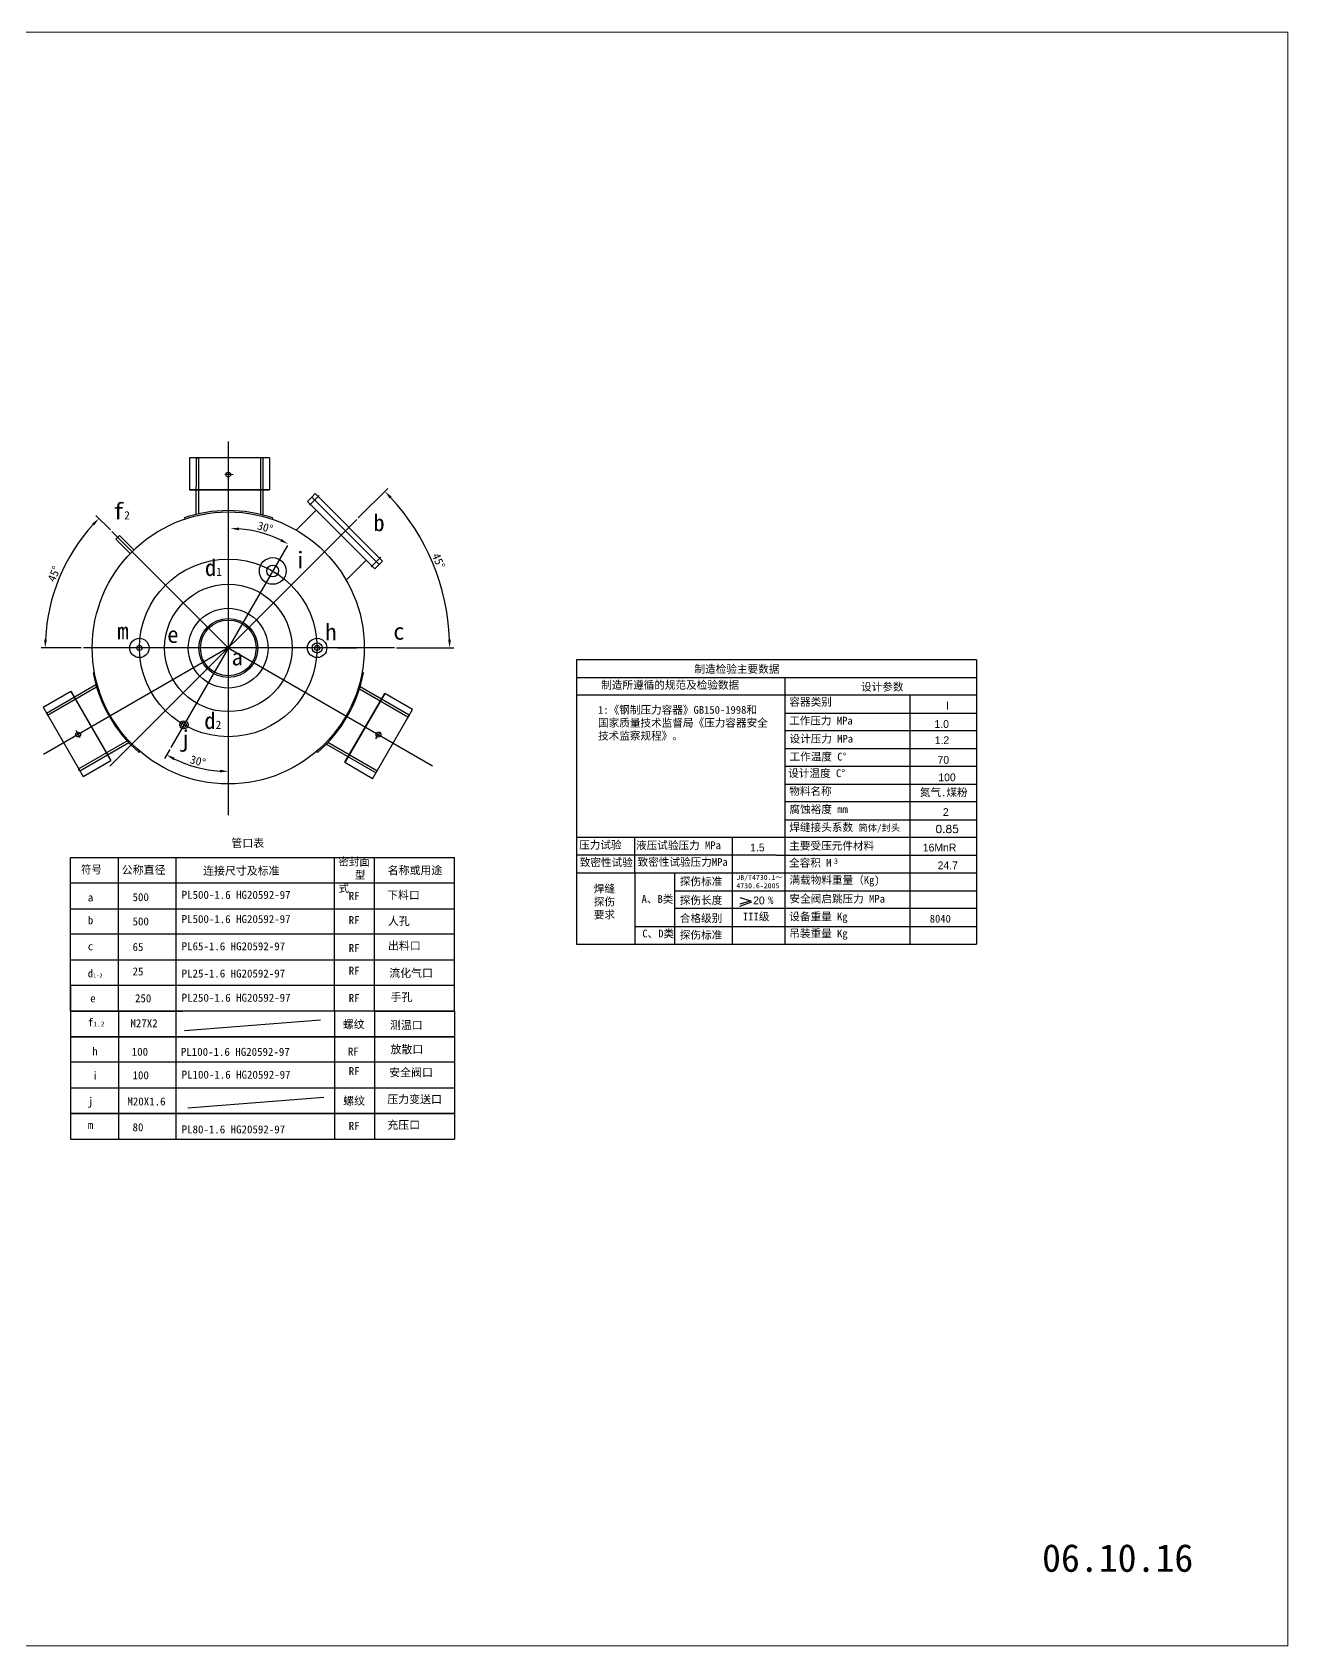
# Model space of a CAD drawing. Header units: millimetres. Extents: x 194836 to 216549, y -16120 to -1600.
# Drawn here: x 205254 to 216549, y -16120 to -1600 of the extents above; entities that cross this region are included whole.
import ezdxf

# ---------------------------------------------------------------- set-up
doc = ezdxf.new("R2010")
doc.units = ezdxf.units.MM
doc.layers.add('Layer2', color=7, linetype='Continuous', lineweight=30)
doc.layers.add('图层4', color=2, linetype='Continuous', lineweight=9)
doc.styles.get("Standard").update_dxf_attribs({"font": 'SimSun.ttf'})
doc.dimstyles.new('Copy of ISO-25', dxfattribs={"dimscale": 30, "dimtxt": 2.5, "dimasz": 2.5, "dimexe": 1.25, "dimexo": 0.625, "dimtad": 1, "dimtxsty": 'Standard', "dimcen": 2.5, "dimadec": 0, "dimazin": 0, "dimtfac": 1, "dimtmove": 0, "dimatfit": 3, "dimfxl": 0, "dimarcsym": 0})

# ---------------------------------------------------------------- blocks, each defined once
blk = doc.blocks.new('*D3')
at = {"layer": 'Defpoints', "color": 0}
for p in [(207038, -5246), (207218, -6082), (207569, -6184), (206618, -7832), (207038, -8611)]:
    blk.add_point(p, dxfattribs=at)
at = {"layer": 'Layer2', "color": 0, "lineweight": -2}
blk.add_arc((207038, -7105), 1038, 64.1392, 85.8608, dxfattribs=at)
at = {"layer": 'Layer2', "color": 0}
for points in [[(207112, -6082), (207113, -6057), (207038, -6066)], [(207496, -6159), (207485, -6181), (207557, -6206)]]:
    blk.add_solid(points, dxfattribs=at)
at = {"layer": 'Layer2', "color": 0, "insert": (207349, -6055), "char_height": 75, "attachment_point": 5, "rotation": 343.4903}
blk.add_mtext('30°', dxfattribs=at)
blk = doc.blocks.new('*D10')
at = {"layer": 'Defpoints', "color": 0}
for p in [(208174, -5984), (208941, -6625), (205714, -7140), (208513, -7140), (205953, -8205)]:
    blk.add_point(p, dxfattribs=at)
at = {"layer": 'Layer2', "color": 0, "lineweight": -2}
for p, q in [((208187, -5971), (208452, -5706)), ((208532, -7140), (209046, -7140))]:
    blk.add_line(p, q, dxfattribs=at)
blk.add_arc((207018, -7140), 1991, 2.1581, 42.8419, dxfattribs=at)
at = {"layer": 'Layer2', "color": 0}
for points in [[(208469, -5795), (208487, -5778), (208426, -5732)], [(209020, -7065), (208995, -7066), (209009, -7140)]]:
    blk.add_solid(points, dxfattribs=at)
at = {"layer": 'Layer2', "color": 0, "insert": (208909, -6357), "char_height": 75, "attachment_point": 5, "rotation": 292.5}
blk.add_mtext('45°', dxfattribs=at)
blk = doc.blocks.new('*D9')
at = {"layer": 'Defpoints', "color": 0}
for p in [(205969, -6092), (205426, -6714), (205714, -7140), (207017, -7140), (208513, -7140)]:
    blk.add_point(p, dxfattribs=at)
at = {"layer": 'Layer2', "color": 0, "lineweight": -2}
for p, q in [((205956, -6079), (205826, -5949)), ((205695, -7140), (205333, -7140))]:
    blk.add_line(p, q, dxfattribs=at)
blk.add_arc((207018, -7140), 1647, 137.6088, 177.3912, dxfattribs=at)
at = {"layer": 'Layer2', "color": 0}
for points in [[(205792, -6021), (205810, -6039), (205853, -5976)], [(205385, -7066), (205360, -7065), (205370, -7140)]]:
    blk.add_solid(points, dxfattribs=at)
at = {"layer": 'Layer2', "color": 0, "insert": (205450, -6473), "char_height": 75, "attachment_point": 5, "rotation": 66.9271}
blk.add_mtext('45°', dxfattribs=at)
blk = doc.blocks.new('*D8')
at = {"layer": 'Defpoints', "color": 0}
for p in [(207017, -5281), (207549, -6219), (206499, -8038), (206637, -8184), (207017, -8647)]:
    blk.add_point(p, dxfattribs=at)
at = {"layer": 'Layer2', "color": 0, "lineweight": -2}
blk.add_line((206490, -8054), (206443, -8135), dxfattribs=at)
blk.add_arc((207017, -7140), 1111, 243.8701, 266.1299, dxfattribs=at)
at = {"layer": 'Layer2', "color": 0}
for points in [[(206522, -8149), (206534, -8127), (206462, -8102)], [(206942, -8236), (206942, -8261), (207017, -8251)]]:
    blk.add_solid(points, dxfattribs=at)
at = {"layer": 'Layer2', "color": 0, "insert": (206744, -8159), "char_height": 75, "attachment_point": 5, "rotation": 345}
blk.add_mtext('30°', dxfattribs=at)

msp = doc.modelspace()

# ---------------------------------------------------------------- linework, layer by layer
at = {"layer": 'Layer2'}
for p, q in [((207017.003, -5281.432), (207017.003, -8646.592)), ((207387.328, -5429.702), (206667.427, -5429.702)), ((206667.427, -5429.702), (206667.427, -5717.854)), ((206727.39, -5429.702), (206726.21, -5939.328)), ((206727.39, -5429.702), (206748.99, -5429.702)), ((206748.99, -5429.702), (206748.99, -5934.029)), ((207305.703, -5429.702), (207305.703, -5938.519)), ((207327.303, -5429.702), (207305.703, -5429.702)), ((207327.303, -5429.702), (207327.303, -5943.902)), ((207387.328, -5429.702), (207387.328, -5717.854)), ((207382.652, -5717.854), (206667.427, -5717.854)), ((206667.427, -5717.854), (207387.328, -5717.854)), ((207768.907, -5782.51), (207729.874, -5821.543)), ((207835.099, -5767.229), (207748.032, -5854.297)), ((207768.907, -5782.51), (207799.454, -5751.963)), ((208375.604, -6389.208), (207768.907, -5782.51)), ((208072.256, -6085.859), (207768.907, -5782.51)), ((207799.454, -5751.963), (208406.151, -6358.661)), ((207808.363, -5900.031), (207628.107, -6080.288)), ((207729.874, -5821.543), (208336.572, -6428.24)), ((205952.653, -8205.462), (208173.654, -5984.461)), ((207017.234, -7140.08), (205969.283, -6092.129)), ((206619.37, -5970.403), (206623.166, -5981.572)), ((207414.766, -5970.018), (207410.84, -5981.572)), ((206004.88, -6161.667), (206038.821, -6127.726)), ((206004.88, -6161.667), (206134.896, -6291.684)), ((206038.821, -6127.726), (206168.815, -6257.72)), ((207548.854, -6219.288), (206499.073, -8037.561)), ((208033.223, -6124.891), (208258.083, -6349.751)), ((208258.083, -6349.751), (208077.826, -6530.008)), ((208390.885, -6323.015), (208303.818, -6410.082)), ((208336.572, -6428.24), (208406.151, -6358.661)), ((207017.003, -7140.48), (205354.235, -8100.48)), ((208513.337, -7140.48), (205714.183, -7140.48)), ((207017.634, -7140.48), (208855.776, -8201.732)), ((208002.62, -7140.48), (208172.189, -7140.48)), ((213750.354, -7246.459), (210150.354, -7246.459)), ((213750.354, -7246.459), (210150.354, -7246.459)), ((210150.354, -7246.459), (210150.354, -9806.459)), ((213750.354, -7246.459), (213750.354, -9806.459)), ((205802.281, -7365.454), (205813.47, -7363.382)), ((208233.233, -7364.12), (208220.821, -7361.838)), ((205350.722, -7674.862), (205600.269, -7530.786)), ((205380.734, -7726.844), (205826.263, -7469.618)), ((205391.534, -7745.55), (205832.385, -7491.025)), ((205960.219, -8154.238), (205600.269, -7530.786)), ((205602.607, -7534.835), (205960.219, -8154.238)), ((208424.281, -7549.35), (208064.331, -8172.802)), ((208066.669, -8168.753), (208424.281, -7549.35)), ((208633.047, -7764.061), (208196.475, -7512.006)), ((208643.847, -7745.355), (208203.292, -7489.639)), ((208673.828, -7693.426), (208424.281, -7549.35)), ((210150.354, -7406.459), (213750.354, -7406.459)), ((212028.967, -9806.459), (212028.967, -7406.459)), ((205350.722, -7674.862), (205710.672, -8298.314)), ((208313.878, -8316.878), (208673.828, -7693.426)), ((213750.354, -7566.459), (210150.354, -7566.459)), ((213150.354, -7566.459), (213150.354, -9806.459)), ((205380.734, -7726.844), (205391.534, -7745.55)), ((208643.847, -7745.355), (208633.047, -7764.061)), ((212028.967, -7726.459), (213750.354, -7726.459)), ((205669.891, -8227.679), (206106.463, -7975.623)), ((213750.354, -7886.459), (212028.967, -7886.459)), ((205680.691, -8246.385), (206122.425, -7992.711)), ((206214.64, -8080.106), (206222.167, -8071.293)), ((207819.111, -8081.4), (207811.061, -8071.957)), ((208343.89, -8264.896), (207898.361, -8007.669)), ((208354.69, -8246.189), (207913.839, -7991.664)), ((212028.967, -8046.459), (213750.354, -8046.459)), ((205680.691, -8246.385), (205669.891, -8227.679)), ((205710.672, -8298.314), (205960.219, -8154.238)), ((208313.878, -8316.878), (208064.331, -8172.802)), ((208343.89, -8264.896), (208354.69, -8246.189)), ((213750.354, -8206.459), (212028.967, -8206.459)), ((212028.967, -8366.459), (213750.354, -8366.459)), ((213750.354, -8526.459), (212028.967, -8526.459)), ((212028.967, -8686.459), (213750.354, -8686.459)), ((211950.354, -8846.459), (210150.354, -8846.459)), ((210675.294, -9166.459), (210675.294, -8846.459)), ((211554.15, -9806.459), (211554.15, -8846.459)), ((213750.354, -8846.459), (211950.354, -8846.459)), ((205597.145, -10408.629), (205597.145, -9026.229)), ((205597.145, -9026.229), (209053.145, -9026.229)), ((206029.145, -10408.629), (206029.145, -9026.229)), ((206029.145, -9026.229), (206029.145, -9026.229)), ((206547.545, -10639.029), (206547.545, -9026.229)), ((206605.145, -9026.229), (206605.145, -9026.229)), ((207757.145, -9026.229), (207757.145, -9026.229)), ((207972.884, -10408.629), (207972.884, -9026.229)), ((208333.145, -10408.629), (208333.145, -9026.229)), ((208333.145, -9026.229), (208333.145, -9026.229)), ((209053.145, -10408.629), (209053.145, -9026.229)), ((211950.354, -9006.459), (210150.354, -9006.459)), ((211950.354, -9006.459), (213750.354, -9006.459)), ((209053.145, -9256.629), (205597.145, -9256.629)), ((213750.354, -9166.459), (210150.354, -9166.459)), ((210675.294, -9166.459), (210675.294, -9806.459)), ((211036.377, -9807.717), (211036.377, -9166.459)), ((211036.377, -9326.459), (213750.354, -9326.459)), ((211618.743, -9384.78), (211718.743, -9414.78)), ((211718.743, -9414.78), (211618.743, -9444.78)), ((211618.743, -9464.78), (211728.743, -9424.78)), ((205597.145, -9487.029), (209053.145, -9487.029)), ((213750.354, -9486.459), (211036.377, -9486.459)), ((209053.145, -9717.429), (205597.145, -9717.429)), ((210675.294, -9646.459), (213750.354, -9646.459)), ((210150.354, -9806.459), (213750.354, -9806.459)), ((205597.145, -9947.829), (209053.145, -9947.829)), ((205597.145, -10178.229), (205597.145, -10408.629)), ((209053.145, -10178.229), (205597.145, -10178.229)), ((209053.145, -10408.629), (209053.145, -10178.229)), ((205597.145, -10408.629), (205597.145, -10639.029)), ((205597.145, -10408.629), (206029.145, -10408.629)), ((209053.145, -10408.629), (205597.145, -10408.629)), ((206029.145, -10408.629), (206029.145, -10639.029)), ((206029.145, -10408.629), (206605.145, -10408.629)), ((208333.145, -10408.629), (207757.145, -10408.629)), ((207971.876, -10408.629), (207971.876, -10639.029)), ((208333.145, -10408.629), (208333.145, -10639.029)), ((208333.145, -10408.629), (209053.145, -10408.629)), ((209053.145, -10408.629), (209053.145, -10639.029)), ((206622.696, -10581.912), (207846.864, -10486.045)), ((205597.145, -10639.029), (209053.145, -10639.029)), ((209053.145, -10639.029), (205597.145, -10639.029)), ((205597.145, -10639.029), (205597.145, -11330.229)), ((206029.145, -10639.029), (206029.145, -11330.229)), ((206547.545, -11330.229), (206547.545, -10639.029)), ((207971.876, -10639.029), (207971.876, -11330.229)), ((208333.145, -10639.029), (208333.145, -11330.229)), ((209053.145, -10639.029), (209053.145, -11330.229)), ((209053.145, -10869.429), (205597.145, -10869.429)), ((205597.145, -11099.829), (209053.145, -11099.829)), ((206653.565, -11278.089), (207877.733, -11182.221)), ((209053.145, -11330.229), (205597.145, -11330.229)), ((205597.145, -11330.229), (209053.145, -11330.229)), ((205597.145, -11330.229), (205597.145, -11560.629)), ((206029.145, -11330.229), (206029.145, -11560.629)), ((206547.545, -11560.629), (206547.545, -11330.229)), ((207971.876, -11330.229), (207971.876, -11560.629)), ((208333.145, -11330.229), (208333.145, -11560.629)), ((209053.145, -11330.229), (209053.145, -11560.629)), ((205597.145, -11560.629), (209053.145, -11560.629)), ((205597.145, -11560.629), (209053.145, -11560.629))]:
    msp.add_line(p, q, dxfattribs=at)
for centre, radius in [((207016.975, -5580.481), 21.6), ((207017.003, -7140.48), 1224), ((207017.003, -7139.849), 799.369), ((207416.961, -6447.733), 120), ((207416.961, -6447.733), 53.4), ((207017.634, -7140.48), 573.05), ((207016.14, -7141.974), 358.997), ((207017.634, -7140.48), 265), ((207017.634, -7140.48), 251), ((206217.635, -7140.45), 87), ((207816.371, -7140.45), 87), ((207816.371, -7140.48), 45.6), ((206217.635, -7140.45), 22.8), ((207816.371, -7140.45), 22.8), ((206617.592, -7832.28), 37.221), ((206617.592, -7832.28), 22.8), ((205666.477, -7920.207), 21.6), ((208368.476, -7920.754), 21.6)]:
    msp.add_circle(centre, radius, dxfattribs=at)
for centre, radius, start, end in [((206996.602, -7320.361), 1740, 87.8428183, 90.297933), ((207017.634, -7140.48), 1236, 71.258178, 108.7972407), ((207017.634, -7140.48), 1236, 190.4872854, 229.4831752), ((207017.634, -7140.48), 1236, 310.4244141, 349.5755859), ((207183.444, -7067.911), 1740, 207.8428183, 210.297933), ((206871.882, -7033.169), 1740, 327.8428183, 330.297933)]:
    msp.add_arc(centre, radius, start, end, dxfattribs=at)
at = {"layer": '图层4'}
msp.add_lwpolyline([(194835.622, -1599.935), (216549.191, -1599.935), (216549.191, -16119.59), (194835.622, -16119.59)], close=True, dxfattribs=at)

# ---------------------------------------------------------------- texts
at = {"layer": 'Layer2', "attachment_point": 1}
for s, insert, char_height, width in [('f{\\H0.5x;2}', (205978.837, -5834.324), 150, 729.3792), ('b', (208322.436, -5939.307), 150, 729.3792), ('d{\\H0.5x;1}', (206806.475, -6342.61), 150, 729.3792), ('i', (207614.953, -6274.722), 150, 729.3792), ('m', (206018.092, -6912.064), 150, 729.3792), ('h', (207889.058, -6921.715), 150, 729.3792), ('c', (208501.195, -6916.014), 150, 729.3792), ('e', (206467.839, -6945.044), 150, 729.3792), ('a', (207046.995, -7146.968), 150, 729.3792), ('{\\f宋体|b0|i0|c134|p2;制造检验主要数据}', (211211.676, -7294.886), 70, 1582.582), ('{\\f宋体|b0|i0|c134|p2;制造所遵循的规范及检验数据}', (210372.698, -7438.715), 70, 1575.41), ('{\\f宋体|b0|i0|c134|p2;设计参数}', (212709.931, -7455.224), 70, 846.08), ('{\\f宋体|b0|i0|c134|p2;1:《钢制压力容器》GB150-1998和\\P国家质量技术监督局《压力容器安全技术监察规程》。}', (210343.625, -7662.511), 70, 1575.41), ('{\\f宋体|b0|i0|c134|p54;容器类别}', (212065.716, -7590.43), 70, 666.37), ('Ⅰ', (213441.605, -7626.805), 70, 846.08), ('d{\\H0.5x;2}', (206800.823, -7719.543), 150, 729.3792), ('{\\f宋体|b0|i0|c134|p54;工作压力 MPa}', (212062.745, -7759.42), 70, 900), ('{\\f??|b0|i0|c0|p54;1.0}', (213370.956, -7789.666), 70, 846.08), ('j', (206579.836, -7880.747), 150, 729.3792), ('{\\f宋体|b0|i0|c134|p54;设计压力 MPa}', (212066.106, -7922.416), 70, 790.728), ('{\\f??|b0|i0|c0|p54;1.2}', (213373.656, -7935.343), 70, 846.08), ('{\\f宋体|b0|i0|c134|p54;工作温度 C%%d}', (212066.595, -8083.726), 70, 839.618), ('{\\f??|b0|i0|c0|p54;70}', (213398.687, -8112.578), 70, 846.08), ('{\\f宋体|b0|i0|c134|p54;设计温度 C%%d}', (212055.316, -8232.904), 70, 763.178), ('{\\f??|b0|i0|c0|p54;100}', (213405.623, -8269.823), 70, 846.08), ('{\\f宋体|b0|i0|c134|p54;物料名称}', (212064.146, -8394.068), 70, 713.674), ('{\\f宋体|b0|i0|c134|p54;氮气.煤粉}', (213239.35, -8405.26), 70, 846.08), ('{\\f宋体|b0|i0|c134|p54;腐蚀裕度 \\f宋体|b0|i0|c0|p2;mm}', (212066.364, -8557.181), 70, 755.872), ('{\\f宋体|b0|i0|c134|p54;焊缝接头系数 \\H0.8571x;筒体/封头}', (212065.415, -8719.502), 70, 1200), ('{\\f??|b0|i0|c0|p54;2}', (213447.222, -8581.503), 70, 846.08), ('{\\f宋体|b0|i0|c134|p2;管口表}', (207045.628, -8860.963), 72, 2153.21184), ('{\\Ftxt.shx;0.85}', (213378.743, -8734.78), 70, 846.08), ('{\\f宋体|b0|i0|c134|p54;压力试验}', (210174.124, -8877.988), 70, 607.862), ('{\\f宋体|b0|i0|c134|p54;液压试验压力 MPa}', (210685.986, -8881.561), 70, 1264.368), ('{\\f??|b0|i0|c134|p54;1.5}', (211712.576, -8901.086), 70, 846.08), ('{\\f宋体|b0|i0|c134|p54;主要受压元件材料}', (212064.19, -8885.959), 70, 860.434), ('{\\f??|b0|i0|c0|p54;16MnR}', (213265.989, -8901.607), 70, 846.08), ('{\\fTxt|b0|i0|c134|p2;符号}', (205692.144, -9098.714), 72, 954.2736), ('{\\f宋体|b0|i0|c134|p2;公称直径}', (206059.259, -9102.011), 72, 534.06432), ('{\\f宋体|b0|i0|c134|p2;连接尺寸及标准}', (206790.613, -9109.54), 72, 1099.0872), ('{\\fTxt|b0|i0|c134|p2;密封面     型 式}', (208009.635, -9027.454), 72, 342.23616), ('{\\f宋体|b0|i0|c134|p2;名称或用途}', (208451.663, -9105.345), 72, 681.12432), ('{\\f宋体|b0|i0|c134|p54;致密性试验}', (210179.302, -9035.058), 70, 518.574), ('{\\f宋体|b0|i0|c134|p54;致密性试验压力MPa}', (210699.45, -9032.127), 70, 951.266), ('3', (212465.811, -9033.714), 50, 128.212), ('{\\f??|b0|i0|c134|p54;24.7}', (213399.491, -9061.658), 70, 846.08), ('{\\f宋体|b0|i0|c134|p54;焊缝探伤要求}', (210305.451, -9272.178), 70, 202.892), ('{\\f宋体|b0|i0|c134|p54;探伤标准}', (211079.8, -9206.884), 70, 640.464), ('JB/T4730.1～\\P4730.6-2005', (211588.374, -9182.891), 45, 8119.74686), ('{\\f宋体|b0|i0|c134|p54;满载物料重量（Kg)}', (212066.498, -9194.149), 70, 1738.12), ('a', (205753.073, -9349.555), 72, 354.19392), ('500', (206155.959, -9346.83), 72, 477.74016), ('PL500-1.6 HG20592-97', (206597.863, -9326.074), 72, 1806.44544), ('RF ', (208100.811, -9335.24), 72, 229.97664), ('{\\f宋体|b0|i0|c134|p2;下料口}', (208446.114, -9329.406), 72, 653.616), ('{\\f宋体|b0|i0|c134|p54;A、B类}', (210735.48, -9364.968), 70, 545.072), ('{\\f宋体|b0|i0|c134|p54;探伤长度}', (211079.8, -9375.31), 70, 640.464), ('{\\f??|b0|i0|c134|p54;20}', (211739.214, -9377.53), 70, 846.08), ('%', (211874.206, -9374.915), 70, 846.08), ('{\\f宋体|b0|i0|c134|p54;安全阀启跳压力 MPa}', (212066.453, -9362.669), 70, 1800), ('b', (205753.073, -9554.772), 72, 354.19392), ('500', (206155.959, -9565.122), 72, 477.73872), ('PL500-1.6 HG20592-97', (206597.863, -9544.366), 72, 1806.44544), ('RF ', (208100.811, -9553.532), 72, 229.97664), ('{\\f宋体|b0|i0|c134|p2;人孔}', (208453.843, -9562.769), 72, 653.616), ('{\\f宋体|b0|i0|c134|p54;合格级别}', (211079.8, -9537.72), 70, 640.464), ('{\\f宋体|b0|i0|c134|p54;III级}', (211647.716, -9522.802), 70, 846.08), ('{\\f宋体|b0|i0|c134|p54;设备重量 Kg}', (212064.819, -9522.638), 70, 851.074), ('{\\f@SimSun|b0|i0|c134|p2;8040}', (213328.04, -9541.813), 70, 846.08), ('{\\f宋体|b0|i0|c134|p54;C、D类}', (210742.509, -9675.733), 70, 424.766), ('{\\f宋体|b0|i0|c134|p54;探伤标准}', (211079.8, -9688.1), 70, 640.464), ('{\\f宋体|b0|i0|c134|p54;吊装重量 Kg}', (212064.819, -9674.466), 70, 851.074), ('c', (205753.073, -9789.306), 72, 354.19392), ('65', (206155.959, -9795.445), 72, 477.74016), ('PL65-1.6 HG20592-97', (206597.863, -9789.136), 72, 1806.44544), ('RF ', (208100.811, -9805.111), 72, 229.97664), ('{\\f宋体|b0|i0|c134|p2;出料口}', (208454.245, -9784.665), 72, 653.616), ('25', (206155.959, -10015.52), 72, 477.74016), ('RF ', (208100.811, -10009.403), 72, 229.97664), ('d{\\H0.5x;1-2}', (205752.661, -10033.299), 72, 354.19392), ('PL25-1.6 HG20592-97', (206597.863, -10034.286), 72, 1806.44544), ('{\\f宋体|b0|i0|c134|p2;流化气口}', (208465.423, -10029.969), 72, 653.616), ('e', (205774.923, -10257.472), 72, 354.19392), ('250', (206177.809, -10256.805), 72, 477.74016), ('PL250-1.6 HG20592-97', (206597.863, -10252.197), 72, 1806.44544), ('RF ', (208100.811, -10254.553), 72, 229.97664), ('{\\f宋体|b0|i0|c134|p2;手孔}', (208477.601, -10247.064), 72, 653.616), ('f{\\H0.6x;1.2}', (205753.073, -10473.658), 72, 354.19392), ('M27X2', (206136.905, -10481.838), 72, 477.74016), ('{\\f宋体|b0|i0|c134|p2;螺纹} ', (208047.423, -10491.499), 72, 229.97664), ('{\\f宋体|b0|i0|c134|p2;测温口}', (208471.922, -10498.273), 72, 653.616), ('h', (205792.776, -10733.368), 72, 354.19392), ('100', (206148.675, -10738.155), 72, 477.74016), ('PL100-1.6 HG20592-97', (206590.579, -10739.165), 72, 1806.44544), ('RF ', (208093.527, -10737.22), 72, 229.97664), ('{\\fSimSun|b0|i0|c134|p2;放散口}', (208476.913, -10717.228), 72, 653.616), ('i', (205794.532, -10952.747), 72, 354.19392), ('100', (206155.959, -10949.607), 72, 477.73872), ('PL100-1.6 HG20592-97', (206597.863, -10944.645), 72, 1806.44544), ('RF ', (208100.811, -10912.594), 72, 229.97664), ('{\\f宋体|b0|i0|c134|p2;安全阀口}', (208465.399, -10925.167), 72, 653.616), ('j', (205753.073, -11184.211), 72, 354.19392), ('{\\f宋体|b0|i0|c134|p2;螺纹} ', (208051.32, -11179.815), 72, 229.97664), ('{\\f宋体|b0|i0|c134|p2;压力变送口}', (208448.145, -11166.349), 72, 653.616), ('M20X1.6', (206109.632, -11185.724), 72, 477.74016), ('m', (205753.073, -11397.598), 72, 354.19392), ('80', (206155.959, -11417.79), 72, 477.74016), ('PL80-1.6 HG20592-97', (206597.863, -11437.089), 72, 1806.44544), ('RF ', (208100.811, -11405.038), 72, 229.97664), ('{\\fSimSun|b0|i0|c134|p2;充压口}', (208448.145, -11396.749), 72, 653.616)]:
    msp.add_mtext(s, dxfattribs=dict(at, insert=insert, char_height=char_height, width=width))
at = {"layer": 'Layer2', "insert": (212062.234, -9038.797), "char_height": 70, "attachment_point": 1}
msp.add_mtext('{\\f宋体|b0|i0|c134|p54;全容积 M}', dxfattribs=at)
at = {"layer": '图层4', "insert": (214338.981, -15204.465), "char_height": 125, "width": 678861.07505, "attachment_point": 1}
msp.add_mtext('{\\H2x;06.10.16}', dxfattribs=at)

# ---------------------------------------------------------------- dimensions: what is measured, and where the dimension line sits
at = {"layer": 'Layer2'}
dim = msp.add_angular_dim_2l(base=(206637.17, -8184.063), line1=((207548.854, -6219.288), (206499.073, -8037.561)), line2=((207017.003, -5281.432), (207017.003, -8646.592)), dimstyle='Copy of ISO-25', dxfattribs=at)
dim.commit()
dim.dimension.update_dxf_attribs({"geometry": '*D8', "text_midpoint": (206744.128, -8158.863)})
for base, line1, line2, picture, middle in [((207217.907, -6082.204), ((207037.592, -5245.771), (207037.592, -8610.93)), ((206617.592, -7832.28), (207569.443, -6183.626)), '*D3', (207332.679, -6109.239)), ((208941.103, -6625.088), ((205952.653, -8205.462), (208173.654, -5984.461)), ((208513.337, -7140.48), (205714.183, -7140.48)), '*D10', (208857.376, -6378.435)), ((205426.434, -6714.12), ((207017.234, -7140.08), (205969.283, -6092.129)), ((208513.337, -7140.48), (205714.183, -7140.48)), '*D9', (205502.078, -6494.888))]:
    dim = msp.add_angular_dim_2l(base=base, line1=line1, line2=line2, dimstyle='Copy of ISO-25', dxfattribs=at)
    dim.commit()
    dim.dimension.update_dxf_attribs({"geometry": picture, "text_midpoint": middle, "dimtype": 162})

doc.saveas('drawing.dxf')
